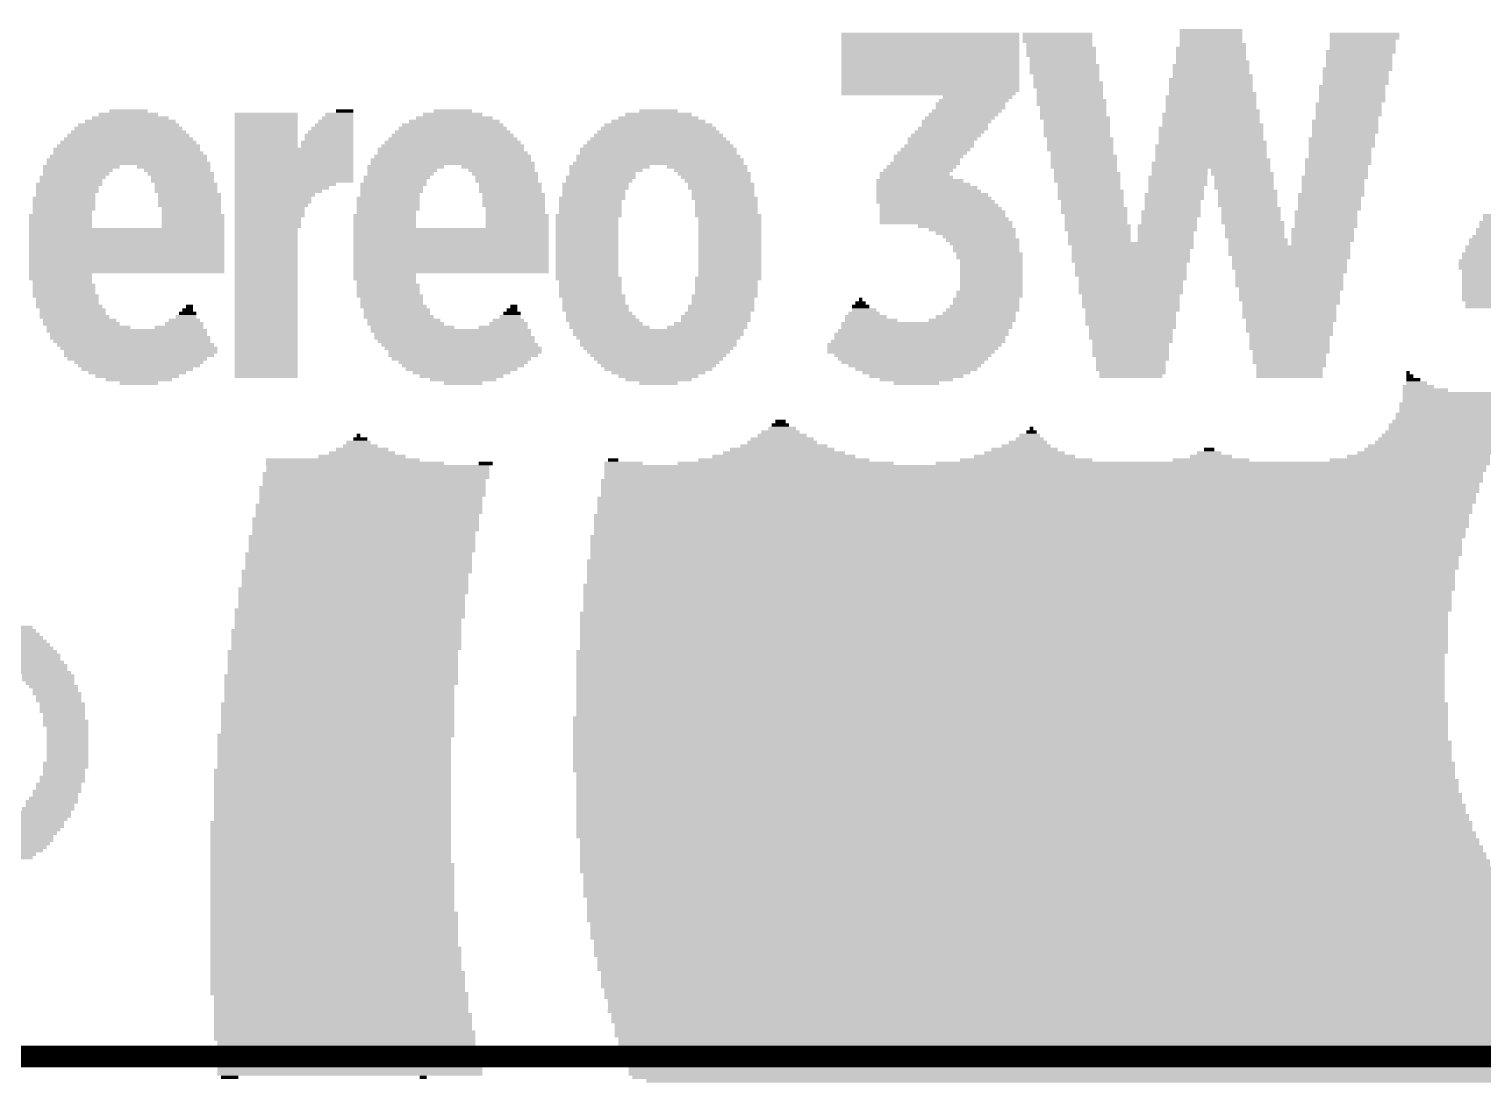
# Model space of a CAD drawing. Extents: x -11 to 71.5, y -12.5 to 39.9.
# Drawn here: x 49.31 to 58.13, y 3.66 to 10.04 of the extents above; entities that cross this region are included whole.
import ezdxf

# ---------------------------------------------------------------- set-up
doc = ezdxf.new("R2010")
doc.units = 0
doc.layers.add('21', color=40, linetype='CONTINUOUS')
doc.layers.add('47', color=253, linetype='CONTINUOUS')

# ---------------------------------------------------------------- blocks, each defined once
blk = doc.blocks.new('RECT')
blk.add_solid([(-0.5, -0.5), (0.5, -0.5), (-0.5, 0.5), (0.5, 0.5)])

msp = doc.modelspace()

# ---------------------------------------------------------------- linework, layer by layer
at = {"layer": '47', "const_width": 0.13}
msp.add_lwpolyline([(43.688, 3.81), (71.45, 3.81)], dxfattribs=at)

# ---------------------------------------------------------------- block references
at = {"layer": '21', "yscale": 0.0212}
for p, xscale in [((54.7771, 10.0114), 1.0795), ((54.7771, 9.9903), 1.0795), ((54.7771, 9.9691), 1.0795), ((55.5497, 10.0114), 0.4233), ((55.5497, 9.9903), 0.4233), ((55.5497, 9.9691), 0.4233), ((56.481, 10.0326), 0.381), ((56.481, 10.0114), 0.381), ((56.481, 9.9903), 0.381), ((56.481, 9.9691), 0.381), ((57.4017, 9.9691), 0.4022), ((57.4123, 10.0114), 0.4233), ((57.4123, 9.9903), 0.4233), ((54.7771, 9.9479), 1.0795), ((54.7771, 9.9268), 1.0795), ((54.7771, 9.9056), 1.0795), ((54.7771, 9.8844), 1.0795), ((55.5603, 9.9479), 0.4022), ((55.5709, 9.9268), 0.4233), ((55.5709, 9.9056), 0.4233), ((55.5709, 9.8844), 0.4233), ((56.481, 9.9268), 0.4233), ((56.481, 9.9056), 0.4233), ((56.481, 9.8844), 0.4233), ((56.4916, 9.9479), 0.4022), ((57.3805, 9.8844), 0.4022), ((57.3911, 9.9056), 0.4233), ((57.4017, 9.9479), 0.4022), ((57.4017, 9.9268), 0.4022), ((54.7771, 9.8633), 1.0795), ((54.7771, 9.8421), 1.0795), ((54.7771, 9.8209), 1.0795), ((54.7771, 9.7998), 1.0795), ((55.5814, 9.8633), 0.4022), ((55.5814, 9.8421), 0.4022), ((55.592, 9.8209), 0.4233), ((55.592, 9.7998), 0.4233), ((56.481, 9.8209), 0.4656), ((56.481, 9.7998), 0.4656), ((56.4916, 9.8421), 0.4445), ((56.481, 9.8633), 0.4233), ((57.37, 9.7998), 0.4233), ((57.3805, 9.8633), 0.4022), ((57.3805, 9.8421), 0.4022), ((57.3805, 9.8209), 0.4022), ((54.7771, 9.7786), 1.0795), ((54.7771, 9.7574), 1.0795), ((54.7771, 9.7363), 1.0795), ((54.7771, 9.7151), 1.0795), ((55.592, 9.7786), 0.4233), ((55.6026, 9.7574), 0.4022), ((55.6026, 9.7363), 0.4022), ((55.6132, 9.7151), 0.4233), ((56.481, 9.7363), 0.508), ((56.481, 9.7151), 0.508), ((56.481, 9.7786), 0.4656), ((56.4916, 9.7574), 0.4868), ((57.3594, 9.7786), 0.4022), ((57.3594, 9.7574), 0.4022), ((57.3594, 9.7363), 0.4022), ((57.3594, 9.7151), 0.4022), ((54.7771, 9.6939), 1.0795), ((54.7771, 9.6728), 1.0795), ((54.7666, 9.6516), 1.0583), ((55.0629, 9.6304), 0.4233), ((55.6132, 9.6939), 0.4233), ((55.6238, 9.6728), 0.4022), ((55.6238, 9.6516), 0.4022), ((55.6238, 9.6304), 0.4022), ((56.481, 9.6304), 0.5503), ((56.481, 9.6939), 0.508), ((56.481, 9.6728), 0.508), ((56.4916, 9.6516), 0.5291), ((57.3382, 9.6939), 0.4022), ((57.3382, 9.6728), 0.4022), ((57.3382, 9.6516), 0.4022), ((57.3382, 9.6304), 0.4022), ((49.909, 9.5246), 0.3598), ((49.909, 9.5458), 0.2328), ((50.7451, 9.5246), 0.381), ((51.1895, 9.5246), 0.1693), ((51.2213, 9.5458), 0.1058), ((51.8774, 9.5246), 0.3598), ((51.8774, 9.5458), 0.2328), ((53.1262, 9.5246), 0.4022), ((53.1262, 9.5458), 0.2328), ((54.9782, 9.5246), 0.4233), ((54.9994, 9.5458), 0.4233), ((55.0205, 9.5881), 0.4233), ((55.0205, 9.567), 0.4233), ((55.0417, 9.6093), 0.4233), ((55.6344, 9.6093), 0.4233), ((55.6344, 9.5881), 0.4233), ((55.6449, 9.567), 0.4022), ((55.6449, 9.5458), 0.4022), ((55.6449, 9.5246), 0.4022), ((56.481, 9.5246), 0.5926), ((56.481, 9.6093), 0.5503), ((56.481, 9.5881), 0.5503), ((56.481, 9.567), 0.5503), ((56.4916, 9.5458), 0.5715), ((57.317, 9.5881), 0.4022), ((57.317, 9.567), 0.4022), ((57.317, 9.5458), 0.4022), ((57.317, 9.5246), 0.4022), ((57.3382, 9.6093), 0.4022), ((49.909, 9.44), 0.6561), ((49.909, 9.4611), 0.6138), ((49.9196, 9.4823), 0.5503), ((49.9196, 9.5035), 0.4657), ((50.7451, 9.5035), 0.381), ((50.7451, 9.4823), 0.381), ((50.7451, 9.4611), 0.381), ((50.7451, 9.44), 0.381), ((51.1472, 9.44), 0.254), ((51.1578, 9.4611), 0.2328), ((51.1684, 9.4823), 0.2117), ((51.179, 9.5035), 0.1905), ((51.8774, 9.44), 0.6561), ((51.8774, 9.4611), 0.6138), ((51.888, 9.4823), 0.5503), ((51.888, 9.5035), 0.4657), ((53.1262, 9.44), 0.6985), ((53.1262, 9.4611), 0.6561), ((53.1262, 9.4823), 0.5715), ((53.1262, 9.5035), 0.4868), ((54.9147, 9.44), 0.4233), ((54.9359, 9.4823), 0.4233), ((54.9253, 9.4611), 0.4022), ((54.9571, 9.5035), 0.4233), ((55.6555, 9.5035), 0.4233), ((55.6661, 9.4823), 0.4022), ((55.6661, 9.4611), 0.4022), ((55.6661, 9.44), 0.4022), ((56.481, 9.44), 0.635), ((56.481, 9.5035), 0.5926), ((56.481, 9.4823), 0.5926), ((56.4916, 9.4611), 0.6138), ((57.2959, 9.4823), 0.4022), ((57.2959, 9.4611), 0.4022), ((57.2959, 9.44), 0.4022), ((57.3065, 9.5035), 0.381), ((49.909, 9.3553), 0.8255), ((49.909, 9.3765), 0.7831), ((49.909, 9.3976), 0.7408), ((49.909, 9.4188), 0.6985), ((50.7451, 9.4188), 0.381), ((50.7451, 9.3976), 0.381), ((50.7451, 9.3765), 0.381), ((50.7451, 9.3553), 0.381), ((51.1155, 9.3553), 0.3175), ((51.126, 9.3976), 0.2963), ((51.126, 9.3765), 0.2963), ((51.1366, 9.4188), 0.2752), ((51.8774, 9.3553), 0.8255), ((51.8774, 9.3765), 0.7831), ((51.8774, 9.3976), 0.7408), ((51.8774, 9.4188), 0.6985), ((53.1262, 9.3553), 0.8678), ((53.1262, 9.3765), 0.8255), ((53.1262, 9.3976), 0.7831), ((53.1262, 9.4188), 0.7408), ((54.8512, 9.3765), 0.4233), ((54.8406, 9.3553), 0.4022), ((54.8724, 9.3976), 0.4233), ((54.8936, 9.4188), 0.4233), ((55.6661, 9.4188), 0.4022), ((55.6661, 9.3976), 0.4022), ((55.6873, 9.3765), 0.4022), ((55.6873, 9.3553), 0.4022), ((56.481, 9.4188), 0.635), ((56.481, 9.3976), 0.635), ((56.481, 9.3765), 0.635), ((56.4916, 9.3553), 0.6561), ((57.2747, 9.3765), 0.4022), ((57.2747, 9.3553), 0.4022), ((57.2959, 9.4188), 0.4022), ((57.2853, 9.3976), 0.381), ((49.909, 9.2706), 0.9525), ((49.8984, 9.313), 0.889), ((49.909, 9.2918), 0.9101), ((49.909, 9.3341), 0.8678), ((50.7451, 9.3341), 0.381), ((50.9144, 9.313), 0.7196), ((50.9144, 9.2918), 0.7196), ((50.9144, 9.2706), 0.7196), ((51.1155, 9.3341), 0.3175), ((51.8774, 9.2706), 0.9525), ((51.8668, 9.313), 0.889), ((51.8774, 9.2918), 0.9101), ((51.8774, 9.3341), 0.8678), ((53.1262, 9.2706), 0.9948), ((53.1262, 9.313), 0.9525), ((53.1262, 9.2918), 0.9525), ((53.1262, 9.3341), 0.9101), ((54.7666, 9.2706), 0.4233), ((54.7877, 9.2918), 0.4233), ((54.8089, 9.313), 0.4233), ((54.8301, 9.3341), 0.4233), ((55.6873, 9.3341), 0.4022), ((55.6873, 9.313), 0.4022), ((55.7084, 9.2706), 0.4022), ((55.6979, 9.2918), 0.381), ((56.481, 9.3341), 0.6773), ((56.481, 9.313), 0.6773), ((56.481, 9.2918), 0.6773), ((56.481, 9.2706), 0.6773), ((57.2747, 9.3341), 0.4022), ((57.2641, 9.313), 0.381), ((57.2641, 9.2918), 0.381), ((57.2641, 9.2706), 0.381), ((49.6233, 9.2071), 0.4656), ((49.6021, 9.186), 0.4233), ((49.8984, 9.2495), 0.9736), ((49.909, 9.2283), 0.9948), ((50.1842, 9.2071), 0.4445), ((50.2053, 9.186), 0.4022), ((50.9144, 9.2495), 0.7196), ((50.9144, 9.2283), 0.7196), ((50.9144, 9.2071), 0.7196), ((50.9144, 9.186), 0.7196), ((51.5917, 9.2071), 0.4657), ((51.5705, 9.186), 0.4233), ((51.8668, 9.2495), 0.9736), ((51.8774, 9.2283), 0.9948), ((52.1526, 9.2071), 0.4445), ((52.1737, 9.186), 0.4022), ((52.8087, 9.186), 0.4445), ((52.8299, 9.2071), 0.4868), ((53.1262, 9.2283), 1.0371), ((53.1368, 9.2495), 1.016), ((53.4225, 9.2071), 0.4868), ((53.4437, 9.186), 0.4445), ((54.7031, 9.186), 0.4233), ((54.7242, 9.2071), 0.4233), ((54.7454, 9.2283), 0.4233), ((54.756, 9.2495), 0.4022), ((55.7084, 9.2495), 0.4022), ((55.7084, 9.2283), 0.4022), ((55.7084, 9.2071), 0.4022), ((55.719, 9.186), 0.381), ((56.481, 9.2283), 0.7196), ((56.481, 9.2071), 0.7196), ((56.2905, 9.186), 0.3387), ((56.4916, 9.2495), 0.6985), ((56.6609, 9.186), 0.3598), ((57.2535, 9.2495), 0.4022), ((57.2535, 9.2283), 0.4022), ((57.243, 9.2071), 0.381), ((57.243, 9.186), 0.381), ((49.5492, 9.1013), 0.4022), ((49.5704, 9.1436), 0.4022), ((49.5598, 9.1225), 0.381), ((49.5915, 9.1648), 0.4022), ((50.2265, 9.1648), 0.4022), ((50.2371, 9.1436), 0.381), ((50.2371, 9.1225), 0.381), ((50.2582, 9.1013), 0.381), ((50.9144, 9.1648), 0.7196), ((50.9144, 9.1436), 0.7196), ((50.9144, 9.1225), 0.7196), ((50.8615, 9.1013), 0.6138), ((51.5176, 9.1013), 0.4022), ((51.5388, 9.1436), 0.4022), ((51.5282, 9.1225), 0.381), ((51.5599, 9.1648), 0.4022), ((52.1949, 9.1648), 0.4022), ((52.2055, 9.1436), 0.381), ((52.2055, 9.1225), 0.381), ((52.2267, 9.1013), 0.381), ((52.7452, 9.1013), 0.4022), ((52.7664, 9.1225), 0.4022), ((52.777, 9.1436), 0.4233), ((52.7876, 9.1648), 0.4022), ((53.4649, 9.1648), 0.4445), ((53.4754, 9.1436), 0.4233), ((53.486, 9.1225), 0.4021), ((53.5072, 9.1013), 0.4022), ((54.7136, 9.1225), 0.5291), ((54.7348, 9.1013), 0.5715), ((54.6819, 9.1648), 0.4233), ((54.6925, 9.1436), 0.4445), ((55.7296, 9.1648), 0.4021), ((55.7296, 9.1436), 0.4021), ((55.7296, 9.1225), 0.4021), ((55.7402, 9.1013), 0.381), ((56.2799, 9.1436), 0.3598), ((56.2799, 9.1225), 0.3598), ((56.2799, 9.1013), 0.3598), ((56.2905, 9.1648), 0.3387), ((56.6715, 9.1648), 0.381), ((56.6821, 9.1436), 0.3598), ((56.6821, 9.1225), 0.3598), ((56.6821, 9.1013), 0.3598), ((57.2324, 9.1436), 0.4022), ((57.2218, 9.1225), 0.381), ((57.2218, 9.1013), 0.381), ((57.243, 9.1648), 0.381), ((49.5174, 9.0166), 0.381), ((49.5174, 8.9955), 0.381), ((49.5386, 9.0801), 0.381), ((49.5386, 9.059), 0.381), ((49.528, 9.0378), 0.3598), ((50.2582, 9.0801), 0.381), ((50.2582, 9.059), 0.381), ((50.2794, 9.0378), 0.381), ((50.2794, 9.0166), 0.381), ((50.2794, 8.9955), 0.381), ((50.8403, 9.0801), 0.5715), ((50.8191, 9.059), 0.5291), ((50.798, 9.0378), 0.4868), ((50.7874, 9.0166), 0.4656), ((50.7874, 8.9955), 0.4656), ((51.4859, 9.0166), 0.381), ((51.4859, 8.9955), 0.381), ((51.507, 9.0801), 0.381), ((51.507, 9.059), 0.381), ((51.4964, 9.0378), 0.3598), ((52.2267, 9.0801), 0.381), ((52.2267, 9.059), 0.381), ((52.2478, 9.0378), 0.381), ((52.2478, 9.0166), 0.381), ((52.2478, 8.9955), 0.381), ((52.7241, 9.0166), 0.4022), ((52.7135, 8.9955), 0.381), ((52.7452, 9.0801), 0.4022), ((52.7346, 9.059), 0.381), ((52.7346, 9.0378), 0.381), ((53.5072, 9.0801), 0.4022), ((53.5178, 9.059), 0.381), ((53.5178, 9.0378), 0.381), ((53.5284, 9.0166), 0.4021), ((53.5389, 8.9955), 0.381), ((54.7877, 9.0378), 0.6773), ((54.7983, 9.0166), 0.6985), ((54.756, 9.0801), 0.6138), ((54.7666, 9.059), 0.635), ((54.8089, 8.9955), 0.7196), ((55.7402, 9.0801), 0.381), ((55.7508, 9.059), 0.4022), ((55.7508, 9.0378), 0.4022), ((55.7508, 9.0166), 0.4022), ((55.7614, 8.9955), 0.381), ((56.2587, 9.0378), 0.3598), ((56.2587, 9.0166), 0.3598), ((56.2482, 8.9955), 0.3387), ((56.2693, 9.0801), 0.3387), ((56.2693, 9.059), 0.3387), ((56.6821, 9.0801), 0.3598), ((56.7032, 9.059), 0.3598), ((56.7032, 9.0378), 0.3598), ((56.7032, 9.0166), 0.3598), ((56.7032, 8.9955), 0.3598), ((57.2112, 9.0378), 0.4022), ((57.2006, 9.0166), 0.381), ((57.2006, 8.9955), 0.381), ((57.2218, 9.0801), 0.381), ((57.2218, 9.059), 0.381), ((49.4963, 8.9108), 0.381), ((49.5174, 8.9743), 0.381), ((49.5174, 8.9531), 0.381), ((49.5069, 8.932), 0.3598), ((50.2794, 8.9743), 0.381), ((50.29, 8.9531), 0.3598), ((50.29, 8.932), 0.3598), ((50.3006, 8.9108), 0.381), ((50.7768, 8.9743), 0.4445), ((50.7662, 8.9531), 0.4233), ((50.7662, 8.932), 0.4233), ((50.7662, 8.9108), 0.4233), ((51.4647, 8.9108), 0.381), ((51.4859, 8.9743), 0.381), ((51.4859, 8.9531), 0.381), ((51.4753, 8.932), 0.3598), ((52.2478, 8.9743), 0.381), ((52.2584, 8.9531), 0.3598), ((52.2584, 8.932), 0.3598), ((52.269, 8.9108), 0.381), ((52.7029, 8.9108), 0.4022), ((52.7135, 8.9743), 0.381), ((52.7135, 8.9531), 0.381), ((52.7135, 8.932), 0.381), ((53.5389, 8.9743), 0.381), ((53.5389, 8.9531), 0.381), ((53.5389, 8.932), 0.381), ((53.5495, 8.9108), 0.4022), ((54.8406, 8.9531), 0.7408), ((54.8512, 8.932), 0.762), ((54.8512, 8.9108), 0.762), ((54.8301, 8.9743), 0.7196), ((55.7614, 8.9743), 0.381), ((55.7719, 8.9531), 0.4021), ((55.7719, 8.932), 0.4021), ((55.7825, 8.9108), 0.381), ((56.2376, 8.932), 0.3598), ((56.2376, 8.9108), 0.3598), ((56.2482, 8.9743), 0.3387), ((56.2482, 8.9531), 0.3387), ((56.7032, 8.9743), 0.3598), ((56.7244, 8.9531), 0.3598), ((56.7244, 8.932), 0.3598), ((56.7244, 8.9108), 0.3598), ((57.1795, 8.932), 0.381), ((57.1795, 8.9108), 0.381), ((57.2006, 8.9743), 0.381), ((57.2006, 8.9531), 0.381), ((58.3224, 8.9108), 0.381), ((49.4963, 8.8896), 0.381), ((49.4963, 8.8685), 0.381), ((49.4963, 8.8473), 0.381), ((49.8984, 8.8261), 1.1853), ((50.3006, 8.8896), 0.381), ((50.3006, 8.8685), 0.381), ((50.3006, 8.8473), 0.381), ((50.7556, 8.8896), 0.4022), ((50.7556, 8.8685), 0.4022), ((50.7556, 8.8473), 0.4022), ((50.7451, 8.8261), 0.381), ((51.8668, 8.8261), 1.1853), ((51.4647, 8.8896), 0.381), ((51.4647, 8.8685), 0.381), ((51.4647, 8.8473), 0.381), ((52.269, 8.8896), 0.381), ((52.269, 8.8685), 0.381), ((52.269, 8.8473), 0.381), ((52.6923, 8.8896), 0.381), ((52.6923, 8.8685), 0.381), ((52.6923, 8.8473), 0.381), ((52.6923, 8.8261), 0.381), ((53.5601, 8.8896), 0.381), ((53.5601, 8.8685), 0.381), ((53.5601, 8.8473), 0.381), ((53.5601, 8.8261), 0.381), ((54.8618, 8.8896), 0.7831), ((54.8724, 8.8685), 0.8043), ((54.9888, 8.8473), 0.5715), ((55.0311, 8.8261), 0.5291), ((55.7825, 8.8896), 0.381), ((55.7825, 8.8685), 0.381), ((55.7931, 8.8473), 0.4022), ((55.7931, 8.8261), 0.4022), ((56.2164, 8.8473), 0.3598), ((56.2164, 8.8261), 0.3598), ((56.227, 8.8896), 0.3387), ((56.227, 8.8685), 0.3387), ((56.7244, 8.8896), 0.3598), ((56.735, 8.8685), 0.381), ((56.7456, 8.8473), 0.3598), ((56.7456, 8.8261), 0.3598), ((57.1583, 8.8261), 0.381), ((57.1795, 8.8896), 0.381), ((57.1795, 8.8685), 0.381), ((57.1795, 8.8473), 0.381), ((58.2801, 8.8261), 0.381), ((58.3013, 8.8685), 0.381), ((58.2907, 8.8473), 0.3598), ((58.3224, 8.8896), 0.381), ((49.8984, 8.805), 1.1853), ((49.8984, 8.7838), 1.1853), ((49.8984, 8.7626), 1.1853), ((49.8984, 8.7415), 1.1853), ((50.7451, 8.805), 0.381), ((50.7451, 8.7838), 0.381), ((50.7451, 8.7626), 0.381), ((50.7451, 8.7415), 0.381), ((51.8668, 8.805), 1.1853), ((51.8668, 8.7838), 1.1853), ((51.8668, 8.7626), 1.1853), ((51.8668, 8.7415), 1.1853), ((52.6923, 8.805), 0.381), ((52.6923, 8.7838), 0.381), ((52.6923, 8.7626), 0.381), ((52.6923, 8.7415), 0.381), ((53.5601, 8.805), 0.381), ((53.5601, 8.7838), 0.381), ((53.5601, 8.7626), 0.381), ((53.5601, 8.7415), 0.381), ((55.0523, 8.805), 0.4868), ((55.0735, 8.7838), 0.4445), ((55.0946, 8.7626), 0.4445), ((55.1052, 8.7415), 0.4233), ((55.8037, 8.805), 0.381), ((55.8037, 8.7838), 0.381), ((55.8037, 8.7626), 0.381), ((55.9942, 8.7415), 0.762), ((56.2058, 8.805), 0.3387), ((56.2058, 8.7838), 0.3387), ((56.2058, 8.7626), 0.3387), ((56.7456, 8.805), 0.3598), ((56.7456, 8.7838), 0.3598), ((56.7667, 8.7626), 0.3598), ((56.7667, 8.7415), 0.3598), ((57.1583, 8.805), 0.381), ((57.1583, 8.7838), 0.381), ((57.1583, 8.7626), 0.381), ((57.1477, 8.7415), 0.3598), ((58.2378, 8.7626), 0.381), ((58.2378, 8.7415), 0.381), ((58.2589, 8.7838), 0.381), ((58.2695, 8.805), 0.3598), ((49.8984, 8.7203), 1.1853), ((49.8984, 8.6992), 1.1853), ((49.8984, 8.678), 1.1853), ((49.8984, 8.6568), 1.1853), ((50.7451, 8.7203), 0.381), ((50.7451, 8.6992), 0.381), ((50.7451, 8.678), 0.381), ((50.7451, 8.6568), 0.381), ((51.8668, 8.7203), 1.1853), ((51.8668, 8.6992), 1.1853), ((51.8668, 8.678), 1.1853), ((51.8668, 8.6568), 1.1853), ((52.6923, 8.7203), 0.381), ((52.6923, 8.6992), 0.381), ((52.6923, 8.678), 0.381), ((52.6923, 8.6568), 0.381), ((53.5601, 8.7203), 0.381), ((53.5601, 8.6992), 0.381), ((53.5601, 8.678), 0.381), ((53.5601, 8.6568), 0.381), ((55.1158, 8.7203), 0.4022), ((55.1158, 8.6992), 0.4022), ((55.137, 8.678), 0.4022), ((55.137, 8.6568), 0.4022), ((56.0048, 8.7203), 0.7408), ((55.9942, 8.6992), 0.7196), ((55.9942, 8.678), 0.7196), ((55.9942, 8.6568), 0.7196), ((56.9572, 8.7203), 0.7408), ((56.9572, 8.6992), 0.7408), ((56.9572, 8.678), 0.7408), ((56.9678, 8.6568), 0.7196), ((58.6928, 8.678), 1.3758), ((58.6928, 8.6568), 1.3758), ((58.2166, 8.7203), 0.381), ((58.2166, 8.6992), 0.381), ((49.8984, 8.6357), 1.1853), ((49.8984, 8.6145), 1.1853), ((49.8984, 8.5933), 1.1853), ((49.8984, 8.5722), 1.1853), ((49.4963, 8.551), 0.381), ((50.7451, 8.6357), 0.381), ((50.7451, 8.6145), 0.381), ((50.7451, 8.5933), 0.381), ((50.7451, 8.5722), 0.381), ((50.7451, 8.551), 0.381), ((51.8668, 8.6357), 1.1853), ((51.8668, 8.6145), 1.1853), ((51.8668, 8.5933), 1.1853), ((51.8668, 8.5722), 1.1853), ((51.4647, 8.551), 0.381), ((52.6923, 8.6357), 0.381), ((52.6923, 8.6145), 0.381), ((52.6923, 8.5933), 0.381), ((52.6923, 8.5722), 0.381), ((52.6923, 8.551), 0.381), ((53.5601, 8.6357), 0.381), ((53.5601, 8.6145), 0.381), ((53.5601, 8.5933), 0.381), ((53.5601, 8.5722), 0.381), ((53.5601, 8.551), 0.381), ((55.1475, 8.6357), 0.381), ((55.1475, 8.6145), 0.381), ((55.1475, 8.5933), 0.381), ((55.1475, 8.5722), 0.381), ((55.1475, 8.551), 0.381), ((55.9942, 8.6357), 0.7196), ((55.9942, 8.6145), 0.6773), ((55.9942, 8.5933), 0.6773), ((55.9942, 8.5722), 0.6773), ((55.9942, 8.551), 0.6773), ((56.9572, 8.6357), 0.6985), ((56.9572, 8.6145), 0.6985), ((56.9572, 8.5933), 0.6985), ((56.9678, 8.5722), 0.6773), ((56.9572, 8.551), 0.6561), ((58.6822, 8.6357), 1.3969), ((58.6822, 8.6145), 1.3969), ((58.6822, 8.5933), 1.3969), ((58.6928, 8.5722), 1.3758), ((58.6928, 8.551), 1.3758), ((49.4963, 8.5298), 0.381), ((49.5174, 8.4875), 0.381), ((49.5174, 8.4663), 0.381), ((49.5069, 8.5087), 0.3598), ((50.7451, 8.5298), 0.381), ((50.7451, 8.5087), 0.381), ((50.7451, 8.4875), 0.381), ((50.7451, 8.4663), 0.381), ((51.4647, 8.5298), 0.381), ((51.4753, 8.5087), 0.3598), ((51.4859, 8.4875), 0.381), ((51.4859, 8.4663), 0.381), ((52.7029, 8.5298), 0.4022), ((52.7135, 8.5087), 0.381), ((52.7135, 8.4875), 0.381), ((52.7135, 8.4663), 0.381), ((53.5495, 8.5298), 0.4022), ((53.5389, 8.5087), 0.381), ((53.5389, 8.4875), 0.381), ((53.5389, 8.4663), 0.381), ((55.1475, 8.5298), 0.381), ((55.1475, 8.5087), 0.381), ((55.1475, 8.4875), 0.381), ((55.1475, 8.4663), 0.381), ((55.9942, 8.5087), 0.635), ((55.9942, 8.4875), 0.635), ((55.9942, 8.4663), 0.635), ((56.0048, 8.5298), 0.6561), ((56.9572, 8.5298), 0.6561), ((56.9572, 8.5087), 0.6561), ((56.9572, 8.4875), 0.6561), ((56.9678, 8.4663), 0.635), ((58.6928, 8.5298), 1.3758), ((58.6928, 8.5087), 1.3758), ((58.6928, 8.4875), 1.3758), ((58.6928, 8.4663), 1.3758), ((49.5174, 8.4452), 0.381), ((49.528, 8.424), 0.4022), ((49.5386, 8.4028), 0.381), ((49.5386, 8.3817), 0.381), ((50.7451, 8.4452), 0.381), ((50.7451, 8.424), 0.381), ((50.7451, 8.4028), 0.381), ((50.7451, 8.3817), 0.381), ((51.4964, 8.424), 0.4022), ((51.4859, 8.4452), 0.381), ((51.507, 8.4028), 0.381), ((51.507, 8.3817), 0.381), ((52.7135, 8.4452), 0.381), ((52.7241, 8.424), 0.4022), ((52.7346, 8.4028), 0.381), ((52.7346, 8.3817), 0.381), ((53.5284, 8.424), 0.4021), ((53.5178, 8.4028), 0.381), ((53.5178, 8.3817), 0.381), ((53.5389, 8.4452), 0.381), ((54.3538, 8.3817), 0.0635), ((54.3538, 8.4028), 0.0212), ((55.1158, 8.4028), 0.4022), ((55.1158, 8.3817), 0.4022), ((55.137, 8.4452), 0.4022), ((55.137, 8.424), 0.4022), ((55.9942, 8.4452), 0.635), ((55.9942, 8.424), 0.5926), ((55.9942, 8.4028), 0.5926), ((55.9942, 8.3817), 0.5926), ((56.9572, 8.4452), 0.6138), ((56.9572, 8.424), 0.6138), ((56.9572, 8.4028), 0.6138), ((56.9678, 8.3817), 0.5926), ((58.6928, 8.4452), 1.3758), ((58.6928, 8.424), 1.3758), ((58.6928, 8.4028), 1.3758), ((58.7034, 8.3817), 1.3546), ((49.5492, 8.3605), 0.4022), ((49.5704, 8.3393), 0.4022), ((49.5704, 8.3182), 0.4022), ((49.5809, 8.297), 0.4233), ((50.2582, 8.297), 0.127), ((50.2688, 8.3182), 0.1058), ((50.2688, 8.3393), 0.0635), ((50.2794, 8.3605), 0.0423), ((50.7451, 8.3605), 0.381), ((50.7451, 8.3393), 0.381), ((50.7451, 8.3182), 0.381), ((50.7451, 8.297), 0.381), ((51.5176, 8.3605), 0.4022), ((51.5388, 8.3393), 0.4022), ((51.5388, 8.3182), 0.4022), ((51.5494, 8.297), 0.4233), ((52.2267, 8.297), 0.127), ((52.2372, 8.3182), 0.1058), ((52.2372, 8.3393), 0.0635), ((52.2478, 8.3605), 0.0423), ((52.7452, 8.3605), 0.4022), ((52.7452, 8.3393), 0.4022), ((52.7664, 8.3182), 0.4022), ((52.777, 8.297), 0.4233), ((53.4754, 8.297), 0.4233), ((53.486, 8.3182), 0.4021), ((53.5072, 8.3605), 0.4022), ((53.5072, 8.3393), 0.4022), ((54.3856, 8.297), 0.254), ((54.375, 8.3182), 0.1905), ((54.3538, 8.3605), 0.1058), ((54.375, 8.3393), 0.1482), ((55.0523, 8.297), 0.4868), ((55.0735, 8.3182), 0.4445), ((55.0946, 8.3393), 0.4445), ((55.1052, 8.3605), 0.4233), ((55.9942, 8.3605), 0.5926), ((55.9942, 8.3182), 0.5503), ((55.9942, 8.297), 0.5503), ((56.0048, 8.3393), 0.5715), ((56.9572, 8.3605), 0.5715), ((56.9572, 8.3393), 0.5715), ((56.9572, 8.3182), 0.5715), ((56.9572, 8.297), 0.5715), ((58.7034, 8.3605), 1.3546), ((49.6127, 8.2758), 0.4445), ((49.6233, 8.2547), 0.4656), ((49.6656, 8.2335), 0.508), ((49.8984, 8.2123), 0.9736), ((50.2159, 8.2335), 0.2963), ((50.2477, 8.2547), 0.2328), ((50.2477, 8.2758), 0.1905), ((50.7451, 8.2758), 0.381), ((50.7451, 8.2547), 0.381), ((50.7451, 8.2335), 0.381), ((50.7451, 8.2123), 0.381), ((51.5811, 8.2758), 0.4445), ((51.5917, 8.2547), 0.4657), ((51.634, 8.2335), 0.508), ((51.8668, 8.2123), 0.9736), ((52.1843, 8.2335), 0.2963), ((52.2161, 8.2547), 0.2328), ((52.2161, 8.2758), 0.1905), ((52.7876, 8.2758), 0.4445), ((52.8087, 8.2547), 0.4445), ((52.8299, 8.2335), 0.4868), ((53.1262, 8.2123), 1.0371), ((53.4225, 8.2335), 0.4868), ((53.4437, 8.2547), 0.4445), ((53.4754, 8.2758), 0.4233), ((54.7348, 8.2123), 1.0371), ((54.756, 8.2547), 1.0371), ((54.756, 8.2335), 1.0371), ((54.4173, 8.2758), 0.3175), ((55.0311, 8.2758), 0.5291), ((55.9942, 8.2758), 0.5503), ((55.9942, 8.2547), 0.5503), ((55.9942, 8.2123), 0.508), ((56.0048, 8.2335), 0.5291), ((56.9678, 8.2758), 0.5503), ((56.9572, 8.2547), 0.5291), ((56.9572, 8.2335), 0.5291), ((56.9572, 8.2123), 0.5291), ((49.909, 8.1912), 0.9525), ((49.9196, 8.17), 0.9736), ((49.9302, 8.1488), 0.9525), ((49.9513, 8.1277), 0.9525), ((50.7451, 8.1912), 0.381), ((50.7451, 8.17), 0.381), ((50.7451, 8.1488), 0.381), ((50.7451, 8.1277), 0.381), ((51.8774, 8.1912), 0.9525), ((51.888, 8.17), 0.9736), ((51.8986, 8.1488), 0.9525), ((51.9198, 8.1277), 0.9525), ((53.1262, 8.1912), 1.0371), ((53.1262, 8.17), 0.9948), ((53.1262, 8.1488), 0.9525), ((53.1262, 8.1277), 0.9525), ((54.6819, 8.1277), 1.0583), ((54.7031, 8.1488), 1.0583), ((54.7242, 8.1912), 1.0583), ((54.7136, 8.17), 1.0371), ((55.9942, 8.1912), 0.508), ((55.9942, 8.17), 0.508), ((56.0048, 8.1488), 0.4868), ((55.9942, 8.1277), 0.4657), ((56.9678, 8.1912), 0.508), ((56.9572, 8.17), 0.4868), ((56.9572, 8.1488), 0.4868), ((56.9572, 8.1277), 0.4868), ((49.9725, 8.1065), 0.9525), ((49.9725, 8.0642), 0.9101), ((49.9831, 8.0853), 0.9313), ((49.9619, 8.043), 0.8466), ((49.9725, 8.0218), 0.7831), ((50.7451, 8.1065), 0.381), ((50.7451, 8.0853), 0.381), ((50.7451, 8.0642), 0.381), ((50.7451, 8.043), 0.381), ((50.7451, 8.0218), 0.381), ((51.9409, 8.1065), 0.9525), ((51.9409, 8.0642), 0.9101), ((51.9515, 8.0853), 0.9313), ((51.9303, 8.043), 0.8466), ((51.9409, 8.0218), 0.7831), ((53.1262, 8.1065), 0.9101), ((53.1262, 8.0853), 0.8678), ((53.1262, 8.0642), 0.8255), ((53.1262, 8.043), 0.7831), ((53.1262, 8.0218), 0.7408), ((54.6607, 8.0853), 1.016), ((54.6713, 8.1065), 1.0371), ((54.6713, 8.0642), 0.9525), ((54.6713, 8.043), 0.9101), ((54.6713, 8.0218), 0.8678), ((55.9942, 8.1065), 0.4657), ((55.9942, 8.0853), 0.4657), ((55.9942, 8.0642), 0.4657), ((56.0048, 8.043), 0.4445), ((55.9942, 8.0218), 0.4233), ((56.9572, 8.1065), 0.4868), ((56.9572, 8.0642), 0.4445), ((56.9572, 8.043), 0.4445), ((56.9572, 8.0218), 0.4445), ((56.9678, 8.0853), 0.4656), ((49.9725, 8.0007), 0.7408), ((49.9619, 7.9795), 0.6773), ((49.9619, 7.9583), 0.5926), ((49.9619, 7.9372), 0.508), ((50.7451, 8.0007), 0.381), ((50.7451, 7.9795), 0.381), ((50.7451, 7.9583), 0.381), ((50.7451, 7.9372), 0.381), ((51.9409, 8.0007), 0.7408), ((51.9303, 7.9795), 0.6773), ((51.9303, 7.9583), 0.5926), ((51.9303, 7.9372), 0.508), ((53.1262, 8.0007), 0.6985), ((53.1262, 7.9795), 0.6561), ((53.1262, 7.9583), 0.5715), ((53.1262, 7.9372), 0.4868), ((54.6819, 8.0007), 0.8043), ((54.6925, 7.9795), 0.7408), ((54.6925, 7.9583), 0.6561), ((54.6925, 7.9372), 0.5715), ((55.9942, 8.0007), 0.4233), ((55.9942, 7.9795), 0.4233), ((56.0048, 7.9583), 0.4022), ((55.9942, 7.9372), 0.381), ((56.9678, 8.0007), 0.4233), ((56.9572, 7.9795), 0.4022), ((56.9572, 7.9583), 0.4022), ((56.9572, 7.9372), 0.4022), ((57.6874, 7.9372), 0.0423), ((57.6769, 7.9583), 0.0212), ((49.9725, 7.916), 0.4022), ((49.9725, 7.8949), 0.2328), ((51.9409, 7.916), 0.4022), ((51.9409, 7.8949), 0.2328), ((53.1262, 7.916), 0.4022), ((53.1262, 7.8949), 0.2328), ((54.6925, 7.916), 0.4445), ((54.6925, 7.8949), 0.2752), ((57.7827, 7.8525), 0.2752), ((57.7404, 7.8737), 0.1905), ((57.7086, 7.916), 0.0847), ((57.7298, 7.8949), 0.127), ((57.9626, 7.7679), 0.6773), ((57.9626, 7.8314), 0.635), ((57.9626, 7.8102), 0.635), ((57.9732, 7.789), 0.6561), ((57.952, 7.7044), 0.6985), ((57.9414, 7.6832), 0.6773), ((57.9626, 7.7467), 0.6773), ((57.9626, 7.7255), 0.6773), ((53.867, 7.5985), 0.2328), ((53.8776, 7.6197), 0.1693), ((53.867, 7.6409), 0.1058), ((53.867, 7.662), 0.0635), ((55.391, 7.5985), 0.0635), ((55.391, 7.6197), 0.0212), ((57.8885, 7.5985), 0.6985), ((57.9097, 7.6409), 0.6985), ((57.9097, 7.6197), 0.6985), ((57.9308, 7.662), 0.6985), ((51.3271, 7.4927), 0.3175), ((51.3165, 7.5139), 0.2117), ((51.3059, 7.535), 0.1482), ((51.3165, 7.5562), 0.0847), ((51.3059, 7.5774), 0.0212), ((53.8776, 7.4927), 0.635), ((53.8882, 7.5139), 0.5291), ((53.8776, 7.535), 0.4233), ((53.8776, 7.5562), 0.381), ((53.8776, 7.5774), 0.2963), ((55.3486, 7.4927), 0.4022), ((55.3592, 7.5139), 0.2963), ((55.3698, 7.535), 0.2328), ((55.3804, 7.5562), 0.1693), ((55.3804, 7.5774), 0.127), ((56.4704, 7.4927), 0.0635), ((57.8039, 7.4927), 0.7831), ((57.825, 7.5139), 0.7831), ((57.8462, 7.535), 0.7408), ((57.8568, 7.5562), 0.7196), ((57.8779, 7.5774), 0.7196), ((51.2848, 7.408), 1.0795), ((51.2107, 7.4292), 0.9313), ((51.3271, 7.4504), 0.5291), ((51.3271, 7.4715), 0.4022), ((52.0785, 7.408), 0.0847), ((52.9146, 7.408), 0.2328), ((52.8511, 7.4292), 0.0635), ((53.8988, 7.408), 1.3123), ((53.8882, 7.4292), 1.0371), ((53.8882, 7.4504), 0.8678), ((53.8882, 7.4715), 0.7408), ((56.4916, 7.408), 3.3654), ((55.3592, 7.4292), 0.8043), ((55.3486, 7.4504), 0.6138), ((55.3486, 7.4715), 0.4868), ((56.481, 7.4292), 0.4656), ((56.481, 7.4504), 0.254), ((56.4704, 7.4715), 0.1482), ((57.6874, 7.4292), 0.9736), ((57.7404, 7.4504), 0.8678), ((57.7827, 7.4715), 0.8255), ((51.4118, 7.3445), 1.3758), ((51.4118, 7.3234), 1.3758), ((51.4224, 7.3869), 1.3546), ((51.4224, 7.3657), 1.3546), ((55.4756, 7.3869), 5.355), ((55.4756, 7.3657), 5.355), ((55.465, 7.3445), 5.3338), ((55.465, 7.3234), 5.3338), ((51.3906, 7.2599), 1.3758), ((51.3906, 7.2387), 1.3758), ((51.4012, 7.3022), 1.3546), ((51.4012, 7.281), 1.3546), ((55.4544, 7.3022), 5.3549), ((55.4439, 7.281), 5.3338), ((55.4439, 7.2599), 5.3338), ((55.4439, 7.2387), 5.3338), ((51.3694, 7.154), 1.3758), ((51.3906, 7.2175), 1.3758), ((51.38, 7.1964), 1.3546), ((51.38, 7.1752), 1.3546), ((55.4227, 7.1964), 5.3338), ((55.4227, 7.1752), 5.3338), ((55.4121, 7.154), 5.3126), ((55.4333, 7.2175), 5.3126), ((51.3483, 7.0694), 1.3758), ((51.3694, 7.1329), 1.3758), ((51.3694, 7.1117), 1.3758), ((51.3589, 7.0905), 1.3546), ((55.391, 7.0905), 5.3126), ((55.391, 7.0694), 5.3126), ((55.4121, 7.1329), 5.3126), ((55.4121, 7.1117), 5.3126), ((51.3271, 6.9636), 1.3758), ((51.3483, 7.0482), 1.3758), ((51.3483, 7.0271), 1.3758), ((51.3483, 7.0059), 1.3758), ((51.3377, 6.9847), 1.3546), ((55.3698, 6.9636), 5.3126), ((55.391, 7.0482), 5.3126), ((55.391, 7.0271), 5.3126), ((55.3804, 7.0059), 5.2915), ((55.3804, 6.9847), 5.2915), ((51.3271, 6.9424), 1.3758), ((51.3271, 6.9212), 1.3758), ((51.3271, 6.9001), 1.3758), ((51.3271, 6.8789), 1.3758), ((55.3592, 6.9424), 5.2915), ((55.3592, 6.9212), 5.2915), ((55.3592, 6.9001), 5.2915), ((55.3592, 6.8789), 5.2915), ((51.3059, 6.8577), 1.3758), ((51.3059, 6.8366), 1.3758), ((51.3059, 6.8154), 1.3758), ((51.3059, 6.7942), 1.3758), ((55.338, 6.8154), 5.2915), ((55.338, 6.7942), 5.2915), ((55.3486, 6.8366), 5.2703), ((55.3592, 6.8577), 5.2915), ((51.2954, 6.7519), 1.3969), ((51.2848, 6.7307), 1.3758), ((51.2848, 6.7096), 1.3758), ((51.3059, 6.7731), 1.3758), ((55.338, 6.7731), 5.2915), ((55.3275, 6.7519), 5.2703), ((55.3275, 6.7307), 5.2703), ((55.3275, 6.7096), 5.2703), ((51.2742, 6.6461), 1.3969), ((51.2742, 6.6249), 1.3969), ((51.2848, 6.6884), 1.3758), ((51.2848, 6.6672), 1.3758), ((55.3169, 6.6672), 5.2915), ((55.3169, 6.6461), 5.2915), ((55.3063, 6.6249), 5.2703), ((55.3275, 6.6884), 5.2703), ((51.2636, 6.6037), 1.3758), ((51.2636, 6.5826), 1.3758), ((51.2636, 6.5614), 1.3758), ((51.2636, 6.5402), 1.3758), ((55.3063, 6.6037), 5.2703), ((55.3063, 6.5826), 5.2703), ((55.3063, 6.5614), 5.2703), ((55.3063, 6.5402), 5.2703), ((51.253, 6.5191), 1.3969), ((51.253, 6.4979), 1.3969), ((51.253, 6.4767), 1.3969), ((51.2425, 6.4556), 1.3758), ((51.2425, 6.4344), 1.3758), ((55.2851, 6.4979), 5.2703), ((55.2851, 6.4767), 5.2703), ((55.2851, 6.4556), 5.2703), ((55.2851, 6.4344), 5.2703), ((55.3063, 6.5191), 5.2703), ((48.7872, 6.3497), 1.2065), ((48.7872, 6.3709), 1.1641), ((48.7872, 6.3921), 1.1218), ((48.7872, 6.4132), 1.0795), ((51.2319, 6.3921), 1.3969), ((51.2319, 6.3709), 1.3969), ((51.2319, 6.3497), 1.3969), ((51.2425, 6.4132), 1.3758), ((55.2851, 6.4132), 5.2703), ((55.2851, 6.3921), 5.2703), ((55.2851, 6.3709), 5.2703), ((55.2851, 6.3497), 5.2703), ((49.1365, 6.3286), 0.5503), ((49.2, 6.3074), 0.4657), ((49.2317, 6.2862), 0.4445), ((49.274, 6.2651), 0.4022), ((51.2107, 6.2651), 1.3969), ((51.2319, 6.3286), 1.3969), ((51.2319, 6.3074), 1.3969), ((51.2319, 6.2862), 1.3969), ((55.2745, 6.2651), 5.2915), ((55.2851, 6.3286), 5.2703), ((55.2851, 6.3074), 5.2703), ((55.2851, 6.2862), 5.2703), ((49.2952, 6.2439), 0.4022), ((49.3164, 6.2228), 0.3598), ((49.3375, 6.2016), 0.3598), ((49.3693, 6.1804), 0.3387), ((51.2107, 6.2439), 1.3969), ((51.2107, 6.2228), 1.3969), ((51.2107, 6.2016), 1.3969), ((51.2107, 6.1804), 1.3969), ((55.264, 6.2439), 5.2703), ((55.264, 6.2228), 5.2703), ((55.264, 6.2016), 5.2703), ((55.264, 6.1804), 5.2703), ((49.3799, 6.1593), 0.3175), ((49.401, 6.1381), 0.3175), ((49.4222, 6.1169), 0.3175), ((49.4222, 6.0958), 0.3175), ((51.2001, 6.1169), 1.4181), ((51.2001, 6.0958), 1.4181), ((51.2107, 6.1593), 1.3969), ((51.2107, 6.1381), 1.3969), ((55.264, 6.1593), 5.2703), ((55.264, 6.1381), 5.2703), ((55.264, 6.1169), 5.2703), ((55.264, 6.0958), 5.2703), ((49.4328, 6.0746), 0.2963), ((49.4539, 6.0534), 0.2963), ((49.4645, 6.0323), 0.2752), ((49.4751, 6.0111), 0.2963), ((51.2001, 6.0746), 1.4181), ((51.1895, 6.0534), 1.3969), ((51.1895, 6.0323), 1.3969), ((51.1895, 6.0111), 1.3969), ((55.264, 6.0746), 5.2703), ((55.264, 6.0534), 5.2703), ((55.264, 6.0323), 5.2703), ((55.264, 6.0111), 5.2703), ((49.4857, 5.9899), 0.2752), ((49.4857, 5.9688), 0.2752), ((49.5069, 5.9476), 0.2752), ((49.5069, 5.9264), 0.2752), ((49.5069, 5.9053), 0.2752), ((51.179, 5.9476), 1.4181), ((51.179, 5.9264), 1.4181), ((51.179, 5.9053), 1.4181), ((51.1895, 5.9899), 1.3969), ((51.1895, 5.9688), 1.3969), ((55.264, 5.9899), 5.2703), ((55.264, 5.9688), 5.2703), ((55.2745, 5.9476), 5.2915), ((55.2745, 5.9264), 5.2915), ((55.2745, 5.9053), 5.2915), ((49.5174, 5.8841), 0.254), ((49.5174, 5.8629), 0.254), ((49.528, 5.8418), 0.2752), ((49.528, 5.8206), 0.2752), ((51.179, 5.8841), 1.4181), ((51.179, 5.8629), 1.4181), ((51.179, 5.8418), 1.4181), ((51.179, 5.8206), 1.4181), ((55.264, 5.8629), 5.3126), ((55.264, 5.8418), 5.3126), ((55.264, 5.8206), 5.3126), ((55.2745, 5.8841), 5.2915), ((49.5386, 5.7994), 0.254), ((49.5386, 5.7783), 0.254), ((49.5386, 5.7571), 0.254), ((49.5386, 5.7359), 0.254), ((51.1684, 5.7571), 1.4393), ((51.1578, 5.7359), 1.4181), ((51.179, 5.7994), 1.4181), ((51.179, 5.7783), 1.4181), ((55.264, 5.7994), 5.3126), ((55.264, 5.7783), 5.3126), ((55.264, 5.7571), 5.3126), ((55.264, 5.7359), 5.3126), ((49.5386, 5.7148), 0.254), ((49.5386, 5.6936), 0.254), ((49.5386, 5.6724), 0.254), ((49.5386, 5.6513), 0.254), ((51.1578, 5.7148), 1.4181), ((51.1578, 5.6936), 1.4181), ((51.1578, 5.6724), 1.4181), ((51.1578, 5.6513), 1.4181), ((55.2745, 5.7148), 5.3338), ((55.2745, 5.6936), 5.3338), ((55.2745, 5.6724), 5.3338), ((55.2745, 5.6513), 5.3338), ((49.528, 5.5878), 0.2752), ((49.528, 5.5666), 0.2752), ((49.5386, 5.6301), 0.254), ((49.5386, 5.6089), 0.254), ((51.1578, 5.6301), 1.4181), ((51.1578, 5.6089), 1.4181), ((51.1578, 5.5878), 1.4181), ((51.1578, 5.5666), 1.4181), ((55.2745, 5.6301), 5.3338), ((55.2745, 5.6089), 5.3338), ((55.2851, 5.5878), 5.355), ((55.2851, 5.5666), 5.355), ((49.5069, 5.5031), 0.2752), ((49.5069, 5.4819), 0.2752), ((49.5174, 5.5454), 0.254), ((49.5174, 5.5243), 0.254), ((51.1472, 5.5454), 1.4393), ((51.1472, 5.5243), 1.4393), ((51.1472, 5.5031), 1.4393), ((51.1472, 5.4819), 1.4393), ((55.2851, 5.5454), 5.355), ((55.2957, 5.5243), 5.3338), ((55.2957, 5.5031), 5.3338), ((55.3063, 5.4819), 5.355), ((49.4539, 5.3761), 0.2963), ((49.4751, 5.4184), 0.2963), ((49.4645, 5.3973), 0.2752), ((49.4857, 5.4608), 0.2752), ((49.4857, 5.4396), 0.2752), ((51.1472, 5.4608), 1.4393), ((51.1472, 5.4396), 1.4393), ((51.1472, 5.4184), 1.4393), ((51.1472, 5.3973), 1.4393), ((51.1472, 5.3761), 1.4393), ((55.3063, 5.4608), 5.355), ((55.3063, 5.4396), 5.355), ((55.3063, 5.4184), 5.355), ((55.3169, 5.3973), 5.3761), ((55.3169, 5.3761), 5.3761), ((49.401, 5.2915), 0.3175), ((49.4222, 5.3126), 0.3175), ((49.4434, 5.355), 0.3175), ((49.4328, 5.3338), 0.2963), ((51.1472, 5.355), 1.4393), ((51.1472, 5.3338), 1.4393), ((51.1472, 5.3126), 1.4393), ((51.1472, 5.2915), 1.4393), ((55.3169, 5.355), 5.3761), ((55.3275, 5.3338), 5.3973), ((55.3275, 5.3126), 5.3973), ((55.3275, 5.2915), 5.3973), ((49.3269, 5.2068), 0.381), ((49.3481, 5.228), 0.3387), ((49.3693, 5.2491), 0.3387), ((49.3904, 5.2703), 0.3387), ((51.1366, 5.228), 1.4604), ((51.1366, 5.2068), 1.4604), ((51.1472, 5.2703), 1.4393), ((51.1472, 5.2491), 1.4393), ((55.338, 5.2703), 5.4184), ((55.338, 5.2491), 5.4184), ((55.3486, 5.228), 5.4396), ((55.3486, 5.2068), 5.4396), ((49.2211, 5.1221), 0.4657), ((49.2423, 5.1433), 0.4233), ((49.274, 5.1645), 0.4022), ((49.3058, 5.1856), 0.381), ((51.1366, 5.1856), 1.4604), ((51.1366, 5.1645), 1.4604), ((51.1366, 5.1433), 1.4604), ((51.1366, 5.1221), 1.4604), ((55.3486, 5.1856), 5.4396), ((55.3592, 5.1645), 5.4608), ((55.3592, 5.1433), 5.4608), ((55.3804, 5.1221), 5.4608), ((48.7978, 5.0798), 1.2276), ((48.7978, 5.0586), 1.1853), ((48.7872, 5.0375), 1.1218), ((49.1682, 5.101), 0.5291), ((51.1366, 5.101), 1.4604), ((51.1366, 5.0798), 1.4604), ((51.1366, 5.0586), 1.4604), ((51.1366, 5.0375), 1.4604), ((55.4015, 5.0375), 5.5031), ((55.3804, 5.101), 5.4608), ((55.391, 5.0798), 5.4819), ((55.391, 5.0586), 5.4819), ((48.7872, 5.0163), 1.0795), ((51.1366, 5.0163), 1.4604), ((51.1366, 4.9951), 1.4604), ((51.1472, 4.974), 1.4816), ((51.1472, 4.9528), 1.4816), ((55.4015, 5.0163), 5.5031), ((55.4121, 4.9951), 5.5243), ((55.4121, 4.974), 5.5243), ((55.4227, 4.9528), 5.5454), ((51.1472, 4.9316), 1.4816), ((51.1472, 4.9105), 1.4816), ((51.1472, 4.8893), 1.4816), ((51.1472, 4.8681), 1.4816), ((51.1472, 4.847), 1.4816), ((55.4333, 4.9316), 5.5666), ((55.465, 4.8681), 5.5878), ((55.465, 4.847), 5.5878), ((55.4439, 4.9105), 5.5454), ((55.4545, 4.8893), 5.5666), ((51.1472, 4.8258), 1.4816), ((51.1472, 4.8046), 1.4816), ((51.1472, 4.7835), 1.4816), ((51.1472, 4.7623), 1.4816), ((55.4756, 4.8258), 5.6089), ((55.4862, 4.8046), 5.6301), ((55.4862, 4.7835), 5.6301), ((55.5074, 4.7623), 5.6301), ((51.1472, 4.7411), 1.4816), ((51.1472, 4.72), 1.4816), ((51.1472, 4.6988), 1.4816), ((51.1578, 4.6776), 1.5028), ((55.5179, 4.7411), 5.6513), ((55.5285, 4.72), 5.6724), ((55.5391, 4.6988), 5.6936), ((55.5497, 4.6776), 5.7148), ((51.1578, 4.6565), 1.5028), ((51.1578, 4.6353), 1.5028), ((51.1578, 4.6141), 1.5028), ((51.1578, 4.593), 1.5028), ((55.5603, 4.6565), 5.7359), ((55.5709, 4.6353), 5.7571), ((55.592, 4.6141), 5.7571), ((55.6026, 4.593), 5.7783), ((51.1578, 4.5718), 1.5028), ((51.1578, 4.5507), 1.5028), ((51.1578, 4.5295), 1.5028), ((51.1578, 4.5083), 1.5028), ((55.6132, 4.5718), 5.7994), ((55.6238, 4.5507), 5.8206), ((55.6449, 4.5295), 5.8629), ((55.6661, 4.5083), 5.8629), ((51.1578, 4.4872), 1.5028), ((51.1684, 4.466), 1.5239), ((51.1684, 4.4448), 1.5239), ((51.1684, 4.4237), 1.5239), ((51.1684, 4.4025), 1.5239), ((55.6767, 4.4872), 5.8841), ((55.719, 4.4448), 5.9688), ((55.7296, 4.4237), 5.9899), ((55.6979, 4.466), 5.9264), ((55.7614, 4.4025), 6.0111), ((51.1684, 4.3813), 1.5239), ((51.1684, 4.3602), 1.5239), ((51.1684, 4.339), 1.5239), ((51.179, 4.3178), 1.5451), ((55.7825, 4.3813), 6.0534), ((55.8037, 4.3602), 6.0958), ((55.8249, 4.339), 6.1381), ((55.8672, 4.3178), 6.1804), ((51.179, 4.2967), 1.5451), ((51.179, 4.2755), 1.5451), ((51.179, 4.2543), 1.5451), ((51.179, 4.2332), 1.5451), ((55.8989, 4.2967), 6.2439), ((55.973, 4.2543), 6.3921), ((56.0365, 4.2332), 6.5191), ((55.9307, 4.2755), 6.3074), ((51.179, 4.212), 1.5451), ((51.1895, 4.1908), 1.5663), ((51.2001, 4.1697), 1.5451), ((51.2001, 4.1485), 1.5451), ((57.2112, 4.212), 8.8261), ((57.2006, 4.1908), 8.805), ((57.19, 4.1697), 8.7838), ((57.19, 4.1485), 8.7415), ((51.2001, 4.1273), 1.5451), ((51.2001, 4.1062), 1.5451), ((51.2001, 4.085), 1.5451), ((51.2107, 4.0638), 1.5663), ((57.1689, 4.085), 8.6992), ((57.1795, 4.1273), 8.7203), ((57.1795, 4.1062), 8.7203), ((57.1689, 4.0638), 8.6568), ((51.2107, 4.0427), 1.5663), ((51.2107, 4.0215), 1.5663), ((51.2107, 4.0003), 1.5663), ((51.2107, 3.9792), 1.5663), ((57.1583, 4.0427), 8.6357), ((57.1477, 4.0215), 8.6145), ((57.1477, 4.0003), 8.5722), ((57.1371, 3.9792), 8.551), ((51.2213, 3.958), 1.5874), ((51.2213, 3.9368), 1.5874), ((51.2213, 3.9157), 1.5874), ((51.2319, 3.8945), 1.5663), ((51.2319, 3.8733), 1.5663), ((57.116, 3.9368), 8.5087), ((57.1266, 3.958), 8.5298), ((57.116, 3.9157), 8.4663), ((57.1054, 3.8945), 8.4452), ((57.0948, 3.8733), 8.424), ((51.2425, 3.8522), 1.5874), ((51.2425, 3.831), 1.5874), ((51.2425, 3.8098), 1.5874), ((51.2425, 3.7887), 1.5874), ((57.0948, 3.8522), 8.3817), ((57.0842, 3.831), 8.3605), ((57.0842, 3.8098), 8.3182), ((57.0736, 3.7887), 8.297), ((51.253, 3.7675), 1.6086), ((51.253, 3.7464), 1.6086), ((51.253, 3.7252), 1.6086), ((51.253, 3.704), 1.6086), ((57.0631, 3.7675), 8.2758), ((57.0631, 3.7464), 8.2335), ((57.0419, 3.704), 8.1912), ((57.0525, 3.7252), 8.2123), ((50.5228, 3.6829), 0.1058), ((51.6975, 3.6829), 0.0423), ((57.0419, 3.6829), 8.1488), ((57.0736, 3.6617), 8.043)]:
    msp.add_blockref('RECT', p, dxfattribs=dict(at, xscale=xscale))

doc.saveas('drawing.dxf')
